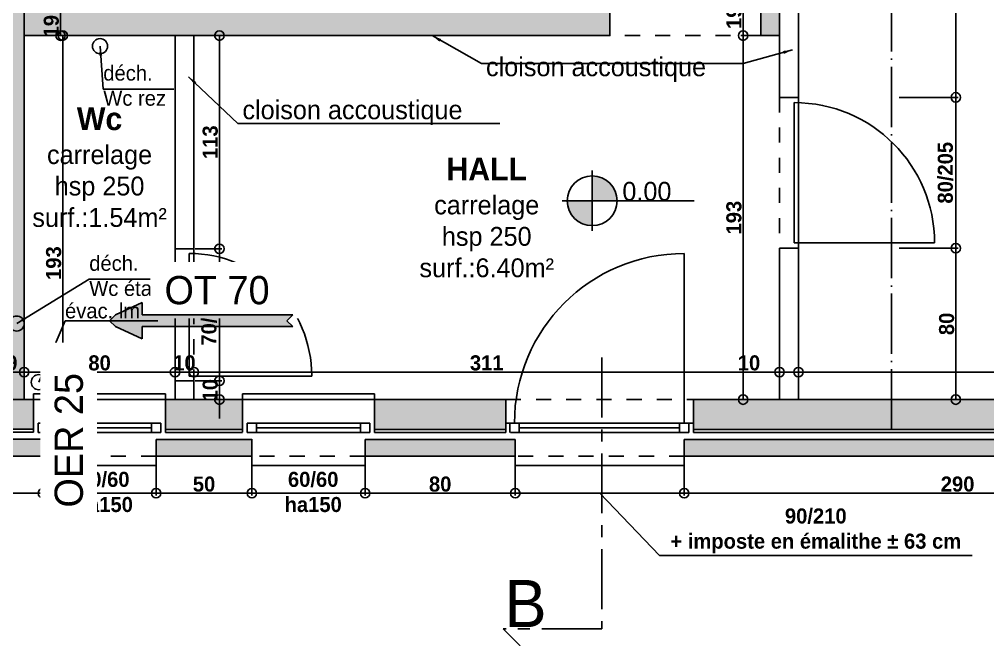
# Model space of a CAD drawing. Header units: millimetres. Extents: x -44462 to 306987, y -116160 to 12874.
# Drawn here: x 4877 to 5390, y -37500 to -37171 of the extents above; entities that cross this region are included whole.
import ezdxf

# ---------------------------------------------------------------- set-up
doc = ezdxf.new("R2010")
doc.units = ezdxf.units.MM
doc.header["$PDMODE"] = 35
doc.header["$PDSIZE"] = 10
for name, pattern in [('AXES', [50.8, 31.75, -6.35, 6.35, -6.35]), ('TRAIT_4', [20, 10, -10]), ('TRAIT_6', [100, 80, -10, 0, -10])]:
    doc.linetypes.add(name, pattern=pattern)
for name, color, linetype in [('AVP_HACHURES', 8, 'Continuous'), ('BLANC', 7, 'Continuous'), ('COTES', 1, 'Continuous'), ('COULEUR 8', 8, 'Continuous'), ('CYAN', 4, 'Continuous'), ('EGOUTTAGE', 6, 'Continuous'), ('JAUNE', 2, 'Continuous'), ('MURS', 7, 'Continuous'), ('ROUGE', 1, 'Continuous'), ('TEXTE', 1, 'Continuous')]:
    doc.layers.add(name, color=color, linetype=linetype)
doc.layers.add('SURFACE', color=5, linetype='Continuous', plot=False)
doc.styles.add('century', font='GOTHIC.TTF', dxfattribs={"height": 12})
doc.styles.add('CENTURY GOTHIC', font='GOTHIC.TTF')
doc.styles.add('Century Gothic Gras', font='GOTHICB.TTF')
doc.styles.add('COMICS', font='comic.TTF', dxfattribs={"height": 10})
doc.dimstyles.new('1-50', dxfattribs={"dimtxt": 8, "dimasz": 5, "dimexe": 1.25, "dimexo": 0.625, "dimtad": 1, "dimdec": 0, "dimtxsty": 'Century Gothic Gras', "dimblk": 'ORIGIN', "dimcen": 5, "dimclrd": 8, "dimclre": 5, "dimclrt": 6, "dimadec": 0, "dimazin": 0, "dimtfac": 1, "dimtdec": 0, "dimtmove": 0, "dimatfit": 3, "dimfxl": 0, "dimarcsym": 0})

# ---------------------------------------------------------------- blocks, each defined once
blk = doc.blocks.new('A$C1BC9630A')
at = {"color": 2}
blk.add_line((-3.5, 3.5), (-3.5, 96.5), dxfattribs=at)
at = {"color": 1}
blk.add_line((-3.5, 3.5), (-96.5, 3.5), dxfattribs=at)
at = {"color": 2}
blk.add_arc((-3.5, 3.5), 93, 90, 180, dxfattribs=at)
blk = doc.blocks.new('_Origin')
at = {"color": 0, "linetype": 'Continuous', "lineweight": -2}
blk.add_line((0, 0), (-1, 0), dxfattribs=at)
blk.add_circle((0, 0), 0.5, dxfattribs=at)
blk = doc.blocks.new('*D190')
at = {"layer": 'COTES', "color": 5, "lineweight": -2}
for p, q in [((5289.84, -37372.46), (5289.84, -37357.21)), ((5679.24, -37372.46), (5679.24, -37357.21))]:
    blk.add_line(p, q, dxfattribs=at)
at = {"layer": 'COTES', "color": 8, "lineweight": -2}
blk.add_line((5674.24, -37358.46), (5294.84, -37358.46), dxfattribs=at)
at = {"layer": 'Defpoints', "color": 0}
for p in [(5289.84, -37358.46), (5289.84, -37373.08), (5679.24, -37373.08)]:
    blk.add_point(p, dxfattribs=at)
at = {"layer": 'COTES', "color": 8, "lineweight": -2, "xscale": 5, "yscale": 5, "zscale": 5, "rotation": 180}
blk.add_blockref('_Origin', (5289.84, -37358.46), dxfattribs=at)
at = {"layer": 'COTES', "color": 8, "lineweight": -2, "xscale": 5, "yscale": 5, "zscale": 5}
blk.add_blockref('_Origin', (5679.24, -37358.46), dxfattribs=at)
at = {"layer": 'COTES', "color": 6, "insert": (5484.54, -37353.64), "char_height": 8, "attachment_point": 5, "style": 'Century Gothic Gras'}
blk.add_mtext('389', dxfattribs=at)
blk = doc.blocks.new('*D88')
at = {"layer": 'COTES', "color": 8, "lineweight": -2}
for p, q in [((5274.84, -37358.46), (5257.38, -37358.46)), ((5289.84, -37358.46), (5279.84, -37358.46)), ((5294.84, -37358.46), (5299.84, -37358.46))]:
    blk.add_line(p, q, dxfattribs=at)
at = {"layer": 'COTES', "color": 5, "lineweight": -2}
for p, q in [((5279.84, -37364.21), (5279.84, -37357.21)), ((5289.84, -37364.21), (5289.84, -37357.21))]:
    blk.add_line(p, q, dxfattribs=at)
at = {"layer": 'Defpoints', "color": 0}
for p in [(5279.84, -37358.46), (5279.84, -37364.84), (5289.84, -37364.84)]:
    blk.add_point(p, dxfattribs=at)
at = {"layer": 'COTES', "color": 8, "lineweight": -2, "xscale": 5, "yscale": 5, "zscale": 5}
blk.add_blockref('_Origin', (5279.84, -37358.46), dxfattribs=at)
at = {"layer": 'COTES', "color": 8, "lineweight": -2, "xscale": 5, "yscale": 5, "zscale": 5, "rotation": 180}
blk.add_blockref('_Origin', (5289.84, -37358.46), dxfattribs=at)
at = {"layer": 'COTES', "color": 6, "insert": (5263.61, -37353.64), "char_height": 8, "attachment_point": 5, "style": 'Century Gothic Gras'}
blk.add_mtext('10', dxfattribs=at)
blk = doc.blocks.new('*D191')
at = {"layer": 'COTES', "color": 5, "lineweight": -2}
for p, q in [((4969.24, -37372.46), (4969.24, -37357.21)), ((5279.84, -37372.46), (5279.84, -37357.21))]:
    blk.add_line(p, q, dxfattribs=at)
at = {"layer": 'COTES', "color": 8, "lineweight": -2}
blk.add_line((5274.84, -37358.46), (4974.24, -37358.46), dxfattribs=at)
at = {"layer": 'Defpoints', "color": 0}
for p in [(4969.24, -37358.46), (4969.24, -37373.08), (5279.84, -37373.08)]:
    blk.add_point(p, dxfattribs=at)
at = {"layer": 'COTES', "color": 8, "lineweight": -2, "xscale": 5, "yscale": 5, "zscale": 5, "rotation": 180}
blk.add_blockref('_Origin', (4969.24, -37358.46), dxfattribs=at)
at = {"layer": 'COTES', "color": 8, "lineweight": -2, "xscale": 5, "yscale": 5, "zscale": 5}
blk.add_blockref('_Origin', (5279.84, -37358.46), dxfattribs=at)
at = {"layer": 'COTES', "color": 6, "insert": (5124.54, -37353.64), "char_height": 8, "attachment_point": 5, "style": 'Century Gothic Gras'}
blk.add_mtext('311', dxfattribs=at)
blk = doc.blocks.new('*D192')
at = {"layer": 'COTES', "color": 8, "lineweight": -2}
for p, q in [((4954.24, -37358.46), (4949.24, -37358.46)), ((4969.24, -37358.46), (4959.24, -37358.46)), ((4974.24, -37358.46), (4979.24, -37358.46))]:
    blk.add_line(p, q, dxfattribs=at)
at = {"layer": 'COTES', "color": 5, "lineweight": -2}
for p, q in [((4959.24, -37372.46), (4959.24, -37357.21)), ((4969.24, -37372.46), (4969.24, -37357.21))]:
    blk.add_line(p, q, dxfattribs=at)
at = {"layer": 'Defpoints', "color": 0}
for p in [(4959.24, -37358.46), (4959.24, -37373.08), (4969.24, -37373.08)]:
    blk.add_point(p, dxfattribs=at)
at = {"layer": 'COTES', "color": 8, "lineweight": -2, "xscale": 5, "yscale": 5, "zscale": 5}
blk.add_blockref('_Origin', (4959.24, -37358.46), dxfattribs=at)
at = {"layer": 'COTES', "color": 8, "lineweight": -2, "xscale": 5, "yscale": 5, "zscale": 5, "rotation": 180}
blk.add_blockref('_Origin', (4969.24, -37358.46), dxfattribs=at)
at = {"layer": 'COTES', "color": 6, "insert": (4964.24, -37353.64), "char_height": 8, "attachment_point": 5, "style": 'Century Gothic Gras'}
blk.add_mtext('10', dxfattribs=at)
blk = doc.blocks.new('*D193')
at = {"layer": 'COTES', "color": 5, "lineweight": -2}
for p, q in [((4879.24, -37372.46), (4879.24, -37357.21)), ((4959.24, -37372.46), (4959.24, -37357.21))]:
    blk.add_line(p, q, dxfattribs=at)
at = {"layer": 'COTES', "color": 8, "lineweight": -2}
blk.add_line((4954.24, -37358.46), (4884.24, -37358.46), dxfattribs=at)
at = {"layer": 'Defpoints', "color": 0}
for p in [(4879.24, -37358.46), (4879.24, -37373.08), (4959.24, -37373.08)]:
    blk.add_point(p, dxfattribs=at)
at = {"layer": 'COTES', "color": 8, "lineweight": -2, "xscale": 5, "yscale": 5, "zscale": 5, "rotation": 180}
blk.add_blockref('_Origin', (4879.24, -37358.46), dxfattribs=at)
at = {"layer": 'COTES', "color": 8, "lineweight": -2, "xscale": 5, "yscale": 5, "zscale": 5}
blk.add_blockref('_Origin', (4959.24, -37358.46), dxfattribs=at)
at = {"layer": 'COTES', "color": 6, "insert": (4919.24, -37353.64), "char_height": 8, "attachment_point": 5, "style": 'Century Gothic Gras'}
blk.add_mtext('80', dxfattribs=at)
blk = doc.blocks.new('*D194')
at = {"layer": 'COTES', "color": 5, "lineweight": -2}
for p, q in [((4860.24, -37372.46), (4860.24, -37357.21)), ((4879.24, -37372.46), (4879.24, -37357.21))]:
    blk.add_line(p, q, dxfattribs=at)
at = {"layer": 'COTES', "color": 8, "lineweight": -2}
blk.add_line((4874.24, -37358.46), (4865.24, -37358.46), dxfattribs=at)
at = {"layer": 'Defpoints', "color": 0}
for p in [(4860.24, -37358.46), (4860.24, -37373.08), (4879.24, -37373.08)]:
    blk.add_point(p, dxfattribs=at)
at = {"layer": 'COTES', "color": 8, "lineweight": -2, "xscale": 5, "yscale": 5, "zscale": 5, "rotation": 180}
blk.add_blockref('_Origin', (4860.24, -37358.46), dxfattribs=at)
at = {"layer": 'COTES', "color": 8, "lineweight": -2, "xscale": 5, "yscale": 5, "zscale": 5}
blk.add_blockref('_Origin', (4879.24, -37358.46), dxfattribs=at)
at = {"layer": 'COTES', "color": 6, "insert": (4869.74, -37353.64), "char_height": 8, "attachment_point": 5, "style": 'Century Gothic Gras'}
blk.add_mtext('19', dxfattribs=at)
blk = doc.blocks.new('*D204')
at = {"layer": 'COTES', "color": 5, "lineweight": -2}
for p, q in [((4949.24, -37403.71), (4949.24, -37424)), ((4889.24, -37406.21), (4889.24, -37424))]:
    blk.add_line(p, q, dxfattribs=at)
at = {"layer": 'COTES', "color": 8, "lineweight": -2}
blk.add_line((4894.24, -37422.75), (4944.24, -37422.75), dxfattribs=at)
at = {"layer": 'Defpoints', "color": 0}
for p in [(4949.24, -37403.08), (4889.24, -37405.58), (4949.24, -37422.75)]:
    blk.add_point(p, dxfattribs=at)
at = {"layer": 'COTES', "color": 8, "lineweight": -2, "xscale": 5, "yscale": 5, "zscale": 5, "rotation": 180}
blk.add_blockref('_Origin', (4889.24, -37422.75), dxfattribs=at)
at = {"layer": 'COTES', "color": 8, "lineweight": -2, "xscale": 5, "yscale": 5, "zscale": 5}
blk.add_blockref('_Origin', (4949.24, -37422.75), dxfattribs=at)
at = {"layer": 'COTES', "color": 6, "insert": (4921.74, -37422.09), "char_height": 8, "attachment_point": 5, "style": 'Century Gothic Gras'}
blk.add_mtext('60/60\\Pha150', dxfattribs=at)
blk = doc.blocks.new('*D210')
at = {"layer": 'COTES', "color": 5, "lineweight": -2}
for p, q in [((5060.02, -37403.71), (5060.02, -37424)), ((5139.7, -37403.71), (5139.7, -37424))]:
    blk.add_line(p, q, dxfattribs=at)
at = {"layer": 'COTES', "color": 8, "lineweight": -2}
blk.add_line((5065.02, -37422.75), (5134.7, -37422.75), dxfattribs=at)
at = {"layer": 'Defpoints', "color": 0}
for p in [(5060.02, -37403.08), (5139.7, -37403.08), (5139.7, -37422.75)]:
    blk.add_point(p, dxfattribs=at)
at = {"layer": 'COTES', "color": 8, "lineweight": -2, "xscale": 5, "yscale": 5, "zscale": 5, "rotation": 180}
blk.add_blockref('_Origin', (5060.02, -37422.75), dxfattribs=at)
at = {"layer": 'COTES', "color": 8, "lineweight": -2, "xscale": 5, "yscale": 5, "zscale": 5}
blk.add_blockref('_Origin', (5139.7, -37422.75), dxfattribs=at)
at = {"layer": 'COTES', "color": 6, "insert": (5099.86, -37417.92), "char_height": 8, "attachment_point": 5, "style": 'Century Gothic Gras'}
blk.add_mtext('80', dxfattribs=at)
blk = doc.blocks.new('*D213')
at = {"layer": 'COTES', "color": 5, "lineweight": -2}
for p, q in [((5519.24, -37399.29), (5519.24, -37424)), ((5229.24, -37403.71), (5229.24, -37424))]:
    blk.add_line(p, q, dxfattribs=at)
at = {"layer": 'COTES', "color": 8, "lineweight": -2}
blk.add_line((5234.24, -37422.75), (5514.24, -37422.75), dxfattribs=at)
at = {"layer": 'Defpoints', "color": 0}
for p in [(5519.24, -37398.66), (5229.24, -37403.08), (5519.24, -37422.75)]:
    blk.add_point(p, dxfattribs=at)
at = {"layer": 'COTES', "color": 8, "lineweight": -2, "xscale": 5, "yscale": 5, "zscale": 5, "rotation": 180}
blk.add_blockref('_Origin', (5229.24, -37422.75), dxfattribs=at)
at = {"layer": 'COTES', "color": 8, "lineweight": -2, "xscale": 5, "yscale": 5, "zscale": 5}
blk.add_blockref('_Origin', (5519.24, -37422.75), dxfattribs=at)
at = {"layer": 'COTES', "color": 6, "insert": (5374.24, -37417.92), "char_height": 8, "attachment_point": 5, "style": 'Century Gothic Gras'}
blk.add_mtext('290', dxfattribs=at)
blk = doc.blocks.new('*D214')
at = {"layer": 'COTES', "color": 5, "lineweight": -2}
for p, q in [((5139.7, -37403.71), (5139.7, -37424)), ((5229.24, -37403.71), (5229.24, -37424))]:
    blk.add_line(p, q, dxfattribs=at)
at = {"layer": 'COTES', "color": 8, "lineweight": -2}
for p, q in [((5144.7, -37422.75), (5224.24, -37422.75)), ((5184.47, -37422.75), (5216.14, -37455.72)), ((5216.14, -37455.72), (5381.92, -37455.72))]:
    blk.add_line(p, q, dxfattribs=at)
at = {"layer": 'Defpoints', "color": 0}
for p in [(5139.7, -37403.08), (5229.24, -37403.08), (5229.24, -37422.75)]:
    blk.add_point(p, dxfattribs=at)
at = {"layer": 'COTES', "color": 8, "lineweight": -2, "xscale": 5, "yscale": 5, "zscale": 5, "rotation": 180}
blk.add_blockref('_Origin', (5139.7, -37422.75), dxfattribs=at)
at = {"layer": 'COTES', "color": 8, "lineweight": -2, "xscale": 5, "yscale": 5, "zscale": 5}
blk.add_blockref('_Origin', (5229.24, -37422.75), dxfattribs=at)
at = {"layer": 'COTES', "color": 6, "insert": (5299.03, -37442.67), "char_height": 8, "attachment_point": 5, "style": 'Century Gothic Gras'}
blk.add_mtext('90/210\\P+ imposte en émalithe %%P 63 cm', dxfattribs=at)
blk = doc.blocks.new('*D131')
at = {"layer": 'COTES', "color": 5, "lineweight": -2}
for p, q in [((4969.86, -37293.08), (4984.02, -37293.08)), ((4969.86, -37363.08), (4984.02, -37363.08))]:
    blk.add_line(p, q, dxfattribs=at)
at = {"layer": 'COTES', "color": 8, "lineweight": -2}
blk.add_line((4982.77, -37358.08), (4982.77, -37298.08), dxfattribs=at)
at = {"layer": 'Defpoints', "color": 0}
for p in [(4969.24, -37293.08), (4982.77, -37293.08), (4969.24, -37363.08)]:
    blk.add_point(p, dxfattribs=at)
at = {"layer": 'COTES', "color": 8, "lineweight": -2, "xscale": 5, "yscale": 5, "zscale": 5}
for p, rotation in [((4982.77, -37293.08), 90), ((4982.77, -37363.08), 270)]:
    blk.add_blockref('_Origin', p, dxfattribs=dict(at, rotation=rotation))
at = {"layer": 'COTES', "color": 6, "insert": (4977.32, -37328.08), "char_height": 8, "attachment_point": 5, "rotation": 90, "style": 'Century Gothic Gras'}
blk.add_mtext('70/205', dxfattribs=at)
blk = doc.blocks.new('*D132')
at = {"layer": 'COTES', "color": 8, "lineweight": -2}
for p, q in [((4982.77, -37358.08), (4982.77, -37353.08)), ((4982.77, -37373.08), (4982.77, -37363.08)), ((4982.77, -37378.08), (4982.77, -37383.08))]:
    blk.add_line(p, q, dxfattribs=at)
at = {"layer": 'COTES', "color": 5, "lineweight": -2}
for p, q in [((4969.86, -37363.08), (4984.02, -37363.08)), ((4969.86, -37373.08), (4984.02, -37373.08))]:
    blk.add_line(p, q, dxfattribs=at)
at = {"layer": 'Defpoints', "color": 0}
for p in [(4969.24, -37363.08), (4982.77, -37363.08), (4969.24, -37373.08)]:
    blk.add_point(p, dxfattribs=at)
at = {"layer": 'COTES', "color": 8, "lineweight": -2, "xscale": 5, "yscale": 5, "zscale": 5}
for p, rotation in [((4982.77, -37363.08), 270), ((4982.77, -37373.08), 90)]:
    blk.add_blockref('_Origin', p, dxfattribs=dict(at, rotation=rotation))
at = {"layer": 'COTES', "color": 6, "insert": (4977.95, -37368.08), "char_height": 8, "attachment_point": 5, "rotation": 90, "style": 'Century Gothic Gras'}
blk.add_mtext('10', dxfattribs=at)
blk = doc.blocks.new('*D133')
at = {"layer": 'COTES', "color": 5, "lineweight": -2}
for p, q in [((4879.86, -37180.04), (4901, -37180.04)), ((4879.86, -37373.08), (4901, -37373.08))]:
    blk.add_line(p, q, dxfattribs=at)
at = {"layer": 'COTES', "color": 8, "lineweight": -2}
blk.add_line((4899.75, -37185.04), (4899.75, -37368.08), dxfattribs=at)
at = {"layer": 'Defpoints', "color": 0}
for p in [(4879.24, -37180.04), (4879.24, -37373.08), (4899.75, -37373.08)]:
    blk.add_point(p, dxfattribs=at)
at = {"layer": 'COTES', "color": 8, "lineweight": -2, "xscale": 5, "yscale": 5, "zscale": 5}
for p, rotation in [((4899.75, -37180.04), 90), ((4899.75, -37373.08), 270)]:
    blk.add_blockref('_Origin', p, dxfattribs=dict(at, rotation=rotation))
at = {"layer": 'COTES', "color": 6, "insert": (4894.92, -37300.68), "char_height": 8, "attachment_point": 5, "rotation": 90, "style": 'Century Gothic Gras'}
blk.add_mtext('193', dxfattribs=at)
blk = doc.blocks.new('*D134')
at = {"layer": 'COTES', "color": 5, "lineweight": -2}
for p, q in [((4969.86, -37180.04), (4984.02, -37180.04)), ((4969.86, -37293.08), (4984.02, -37293.08))]:
    blk.add_line(p, q, dxfattribs=at)
at = {"layer": 'COTES', "color": 8, "lineweight": -2}
blk.add_line((4982.77, -37288.08), (4982.77, -37185.04), dxfattribs=at)
at = {"layer": 'Defpoints', "color": 0}
for p in [(4969.24, -37180.04), (4982.77, -37180.04), (4969.24, -37293.08)]:
    blk.add_point(p, dxfattribs=at)
at = {"layer": 'COTES', "color": 8, "lineweight": -2, "xscale": 5, "yscale": 5, "zscale": 5}
for p, rotation in [((4982.77, -37180.04), 90), ((4982.77, -37293.08), 270)]:
    blk.add_blockref('_Origin', p, dxfattribs=dict(at, rotation=rotation))
at = {"layer": 'COTES', "color": 6, "insert": (4977.95, -37236.56), "char_height": 8, "attachment_point": 5, "rotation": 90, "style": 'Century Gothic Gras'}
blk.add_mtext('113', dxfattribs=at)
blk = doc.blocks.new('*D135')
at = {"layer": 'COTES', "color": 5, "lineweight": -2}
for p, q in [((5279.22, -37161.04), (5259.22, -37161.04)), ((5269.22, -37180.04), (5259.22, -37180.04))]:
    blk.add_line(p, q, dxfattribs=at)
at = {"layer": 'COTES', "color": 8, "lineweight": -2}
blk.add_line((5260.47, -37166.04), (5260.47, -37175.04), dxfattribs=at)
at = {"layer": 'Defpoints', "color": 0}
for p in [(5279.84, -37161.04), (5260.47, -37180.04), (5269.84, -37180.04)]:
    blk.add_point(p, dxfattribs=at)
at = {"layer": 'COTES', "color": 8, "lineweight": -2, "xscale": 5, "yscale": 5, "zscale": 5}
for p, rotation in [((5260.47, -37161.04), 90), ((5260.47, -37180.04), 270)]:
    blk.add_blockref('_Origin', p, dxfattribs=dict(at, rotation=rotation))
at = {"layer": 'COTES', "color": 6, "insert": (5255.65, -37170.54), "char_height": 8, "attachment_point": 5, "rotation": 90, "style": 'Century Gothic Gras'}
blk.add_mtext('19', dxfattribs=at)
blk = doc.blocks.new('*D136')
at = {"layer": 'COTES', "color": 5, "lineweight": -2}
for p, q in [((5269.22, -37180.04), (5259.22, -37180.04)), ((5279.22, -37373.08), (5259.22, -37373.08))]:
    blk.add_line(p, q, dxfattribs=at)
at = {"layer": 'COTES', "color": 8, "lineweight": -2}
blk.add_line((5260.47, -37185.04), (5260.47, -37368.08), dxfattribs=at)
at = {"layer": 'Defpoints', "color": 0}
for p in [(5269.84, -37180.04), (5260.47, -37373.08), (5279.84, -37373.08)]:
    blk.add_point(p, dxfattribs=at)
at = {"layer": 'COTES', "color": 8, "lineweight": -2, "xscale": 5, "yscale": 5, "zscale": 5}
for p, rotation in [((5260.47, -37180.04), 90), ((5260.47, -37373.08), 270)]:
    blk.add_blockref('_Origin', p, dxfattribs=dict(at, rotation=rotation))
at = {"layer": 'COTES', "color": 6, "insert": (5255.65, -37276.56), "char_height": 8, "attachment_point": 5, "rotation": 90, "style": 'Century Gothic Gras'}
blk.add_mtext('193', dxfattribs=at)
blk = doc.blocks.new('*D138')
at = {"layer": 'COTES', "color": 5, "lineweight": -2}
for p, q in [((4887.31, -37161.04), (4899.75, -37161.04)), ((4887.31, -37180.04), (4899.75, -37180.04))]:
    blk.add_line(p, q, dxfattribs=at)
at = {"layer": 'COTES', "color": 8, "lineweight": -2}
blk.add_line((4898.5, -37166.04), (4898.5, -37175.04), dxfattribs=at)
at = {"layer": 'Defpoints', "color": 0}
for p in [(4886.69, -37161.04), (4886.69, -37180.04), (4898.5, -37180.04)]:
    blk.add_point(p, dxfattribs=at)
at = {"layer": 'COTES', "color": 8, "lineweight": -2, "xscale": 5, "yscale": 5, "zscale": 5}
for p, rotation in [((4898.5, -37161.04), 90), ((4898.5, -37180.04), 270)]:
    blk.add_blockref('_Origin', p, dxfattribs=dict(at, rotation=rotation))
at = {"layer": 'COTES', "color": 6, "insert": (4893.67, -37175.04), "char_height": 8, "attachment_point": 5, "rotation": 90, "style": 'Century Gothic Gras'}
blk.add_mtext('19', dxfattribs=at)
blk = doc.blocks.new('*D141')
at = {"layer": 'COTES', "color": 5, "lineweight": -2}
for p, q in [((5343.26, -37292.76), (5374.51, -37292.76)), ((5343.26, -37373.08), (5374.51, -37373.08))]:
    blk.add_line(p, q, dxfattribs=at)
at = {"layer": 'COTES', "color": 8, "lineweight": -2}
blk.add_line((5373.26, -37297.76), (5373.26, -37368.08), dxfattribs=at)
at = {"layer": 'Defpoints', "color": 0}
for p in [(5289.84, -37292.76), (5298.84, -37373.08), (5373.26, -37373.08)]:
    blk.add_point(p, dxfattribs=at)
at = {"layer": 'COTES', "color": 8, "lineweight": -2, "xscale": 5, "yscale": 5, "zscale": 5}
for p, rotation in [((5373.26, -37292.76), 90), ((5373.26, -37373.08), 270)]:
    blk.add_blockref('_Origin', p, dxfattribs=dict(at, rotation=rotation))
at = {"layer": 'COTES', "color": 6, "insert": (5368.44, -37332.92), "char_height": 8, "attachment_point": 5, "rotation": 90, "style": 'Century Gothic Gras'}
blk.add_mtext('80', dxfattribs=at)
blk = doc.blocks.new('*D58')
at = {"layer": 'COTES', "color": 5, "lineweight": -2}
for p, q in [((5343.26, -37092.54), (5374.51, -37092.54)), ((5343.26, -37212.76), (5374.51, -37212.76))]:
    blk.add_line(p, q, dxfattribs=at)
at = {"layer": 'COTES', "color": 8, "lineweight": -2}
blk.add_line((5373.26, -37097.54), (5373.26, -37207.76), dxfattribs=at)
at = {"layer": 'Defpoints', "color": 0}
for p in [(5289.84, -37092.54), (5289.84, -37212.76), (5373.26, -37212.76)]:
    blk.add_point(p, dxfattribs=at)
at = {"layer": 'COTES', "color": 8, "lineweight": -2, "xscale": 5, "yscale": 5, "zscale": 5}
for p, rotation in [((5373.26, -37092.54), 90), ((5373.26, -37212.76), 270)]:
    blk.add_blockref('_Origin', p, dxfattribs=dict(at, rotation=rotation))
at = {"layer": 'COTES', "color": 6, "insert": (5368.44, -37152.65), "char_height": 8, "attachment_point": 5, "rotation": 90, "style": 'Century Gothic Gras'}
blk.add_mtext('120', dxfattribs=at)
blk = doc.blocks.new('*D145')
at = {"layer": 'COTES', "color": 5, "lineweight": -2}
for p, q in [((5060.02, -37403.71), (5060.02, -37424)), ((5000.02, -37406.21), (5000.02, -37424))]:
    blk.add_line(p, q, dxfattribs=at)
at = {"layer": 'COTES', "color": 8, "lineweight": -2}
blk.add_line((5005.02, -37422.75), (5055.02, -37422.75), dxfattribs=at)
at = {"layer": 'Defpoints', "color": 0}
for p in [(5060.02, -37403.08), (5000.02, -37405.58), (5060.02, -37422.75)]:
    blk.add_point(p, dxfattribs=at)
at = {"layer": 'COTES', "color": 8, "lineweight": -2, "xscale": 5, "yscale": 5, "zscale": 5, "rotation": 180}
blk.add_blockref('_Origin', (5000.02, -37422.75), dxfattribs=at)
at = {"layer": 'COTES', "color": 8, "lineweight": -2, "xscale": 5, "yscale": 5, "zscale": 5}
blk.add_blockref('_Origin', (5060.02, -37422.75), dxfattribs=at)
at = {"layer": 'COTES', "color": 6, "insert": (5032.52, -37422.09), "char_height": 8, "attachment_point": 5, "style": 'Century Gothic Gras'}
blk.add_mtext('60/60\\Pha150', dxfattribs=at)
blk = doc.blocks.new('*D63')
at = {"layer": 'COTES', "color": 5, "lineweight": -2}
for p, q in [((4839.54, -37414.48), (4839.54, -37424)), ((4889.24, -37415.73), (4889.24, -37424))]:
    blk.add_line(p, q, dxfattribs=at)
at = {"layer": 'COTES', "color": 8, "lineweight": -2}
blk.add_line((4844.54, -37422.75), (4884.24, -37422.75), dxfattribs=at)
at = {"layer": 'Defpoints', "color": 0}
for p in [(4839.54, -37413.85), (4889.24, -37415.1), (4889.24, -37422.75)]:
    blk.add_point(p, dxfattribs=at)
at = {"layer": 'COTES', "color": 8, "lineweight": -2, "xscale": 5, "yscale": 5, "zscale": 5, "rotation": 180}
blk.add_blockref('_Origin', (4839.54, -37422.75), dxfattribs=at)
at = {"layer": 'COTES', "color": 8, "lineweight": -2, "xscale": 5, "yscale": 5, "zscale": 5}
blk.add_blockref('_Origin', (4889.24, -37422.75), dxfattribs=at)
at = {"layer": 'COTES', "color": 6, "insert": (4864.39, -37417.92), "char_height": 8, "attachment_point": 5, "style": 'Century Gothic Gras'}
blk.add_mtext('50', dxfattribs=at)
blk = doc.blocks.new('*D64')
at = {"layer": 'COTES', "color": 5, "lineweight": -2}
for p, q in [((4949.24, -37422.75), (4949.24, -37421.5)), ((5000.02, -37422.75), (5000.02, -37421.5))]:
    blk.add_line(p, q, dxfattribs=at)
at = {"layer": 'COTES', "color": 8, "lineweight": -2}
blk.add_line((4954.24, -37422.75), (4995.02, -37422.75), dxfattribs=at)
at = {"layer": 'Defpoints', "color": 0}
for p in [(4949.24, -37422.75), (5000.02, -37422.75), (5000.02, -37422.75)]:
    blk.add_point(p, dxfattribs=at)
at = {"layer": 'COTES', "color": 8, "lineweight": -2, "xscale": 5, "yscale": 5, "zscale": 5, "rotation": 180}
blk.add_blockref('_Origin', (4949.24, -37422.75), dxfattribs=at)
at = {"layer": 'COTES', "color": 8, "lineweight": -2, "xscale": 5, "yscale": 5, "zscale": 5}
blk.add_blockref('_Origin', (5000.02, -37422.75), dxfattribs=at)
at = {"layer": 'COTES', "color": 6, "insert": (4974.63, -37417.92), "char_height": 8, "attachment_point": 5, "style": 'Century Gothic Gras'}
blk.add_mtext('50', dxfattribs=at)
blk = doc.blocks.new('*D40')
at = {"layer": 'COTES', "color": 5, "lineweight": -2}
for p, q in [((5343.26, -37212.76), (5374.51, -37212.76)), ((5343.26, -37292.76), (5374.51, -37292.76))]:
    blk.add_line(p, q, dxfattribs=at)
at = {"layer": 'COTES', "color": 8, "lineweight": -2}
blk.add_line((5373.26, -37217.76), (5373.26, -37287.76), dxfattribs=at)
at = {"layer": 'Defpoints', "color": 0}
for p in [(5290.47, -37212.76), (5289.84, -37292.76), (5373.26, -37292.76)]:
    blk.add_point(p, dxfattribs=at)
at = {"layer": 'COTES', "color": 8, "lineweight": -2, "xscale": 5, "yscale": 5, "zscale": 5}
for p, rotation in [((5373.26, -37212.76), 90), ((5373.26, -37292.76), 270)]:
    blk.add_blockref('_Origin', p, dxfattribs=dict(at, rotation=rotation))
at = {"layer": 'COTES', "color": 6, "insert": (5367.81, -37252.76), "char_height": 8, "attachment_point": 5, "rotation": 90, "style": 'Century Gothic Gras'}
blk.add_mtext('80/205', dxfattribs=at)
blk = doc.blocks.new('niveau_plan')
h = blk.add_hatch(color=256)
h.paths.add_polyline_path([(13.21, 0, 0.414214), (0, 13.21), (0, 0)])
h.paths.add_polyline_path([(-13.21, 0, 0.414214), (0, -13.21), (0, 0)])
for p, q in [((0, 15.98), (0, -15.98)), ((-15.98, 0), (54.12, 0))]:
    blk.add_line(p, q)
blk.add_circle((0, 0), 13.21)
at = {"style": 'COMICS'}
for tag, p in [('NIVEAUPLANS', (15.98, 0)), ('COMMENTAIRE', (15.98, -14.56))]:
    blk.add_attdef(tag, p, '', height=10, dxfattribs=at)
blk = doc.blocks.new('A$C48831500')
at = {"layer": 'BLANC', "linetype": 'Continuous'}
blk.add_hatch(color=7, dxfattribs=at).paths.add_polyline_path([(90.94, 3.13), (76.8, 9.7), (76.8, 3.13), (-3.13, 3.13), (0, 0), (-3.13, -3.13), (76.8, -3.13), (76.8, -5.48), (76.8, -9.7), (90.94, -3.13), (94.07, 0)])
at = {"layer": 'BLANC', "color": 7}
for p, q in [((90.94, 3.13), (76.8, 9.7)), ((76.8, 9.7), (76.8, 3.13)), ((-3.13, 3.13), (76.8, 3.13)), ((-3.13, -3.13), (76.8, -3.13)), ((90.94, -3.13), (76.8, -9.7)), ((76.8, -9.7), (76.8, -3.13))]:
    blk.add_line(p, q, dxfattribs=at)
at = {"layer": 'BLANC', "color": 7, "linetype": 'Continuous'}
for p, q in [((76.8, 5.48), (76.8, 3.13)), ((-3.13, 3.13), (0, 0)), ((-3.13, -3.13), (0, 0)), ((90.94, 3.13), (94.07, 0)), ((76.8, -5.48), (76.8, -3.13)), ((90.94, -3.13), (94.07, 0))]:
    blk.add_line(p, q, dxfattribs=at)

msp = doc.modelspace()

# ---------------------------------------------------------------- hatches: boundary and pattern name
h = msp.add_hatch(color=254)
h.paths.add_polyline_path([(5229.24, -37394.24), (5229.24, -37403.08), (5519.24, -37403.08), (5519.24, -37394.24)])
h.paths.add_polyline_path([(5060.02, -37394.24), (5060.02, -37403.08), (5139.7, -37403.08), (5139.7, -37394.24)])
h.paths.add_polyline_path([(4949.24, -37394.24), (4949.24, -37403.08), (5000.02, -37403.08), (5000.02, -37394.24)])
h.paths.add_polyline_path([(4889.24, -37403.08), (4889.24, -37394.08), (4839.54, -37394.08), (4839.54, -37403.08)])
h.paths.add_polyline_path([(4779.54, -37403.08), (4779.54, -37394.08), (4700.61, -37394.08), (4700.61, -37403.08)])
h.paths.add_polyline_path([(4539.24, -37394.08), (4539.24, -37403.08), (4688.61, -37403.08), (4688.61, -37394.08)])
at = {"layer": 'COULEUR 8'}
h = msp.add_hatch(color=253, dxfattribs=at)
h.paths.add_polyline_path([(5339.24, -37388.94), (5339.24, -37373.08), (5289.84, -37373.08), (5279.84, -37373.08), (5234.24, -37373.08), (5234.24, -37388.94)])
h.paths.add_polyline_path([(5339.24, -37373.08), (5339.24, -37388.94), (5514.24, -37388.94), (5514.24, -37373.08)])
h.paths.add_polyline_path([(5604.24, -37373.08), (5604.24, -37388.94), (5695.09, -37388.94), (5695.09, -37298.08), (5679.24, -37298.08), (5679.24, -37373.08)])
h.paths.add_polyline_path([(5679.24, -37208.08), (5695.09, -37208.08), (5695.09, -36888.08), (5679.24, -36888.08)])
h = msp.add_hatch(color=253, dxfattribs=at)
h.paths.add_polyline_path([(4860.24, -37373.08), (4879.24, -37373.08), (4879.24, -37025.32), (4860.24, -37025.32), (4860.24, -37035.32)])
h.paths.add_polyline_path([(4879.24, -37161.04), (4879.24, -37180.04), (5189.84, -37180.04), (5189.84, -37161.04)])
h.paths.add_polyline_path([(5269.84, -37180.04), (5279.84, -37180.04), (5279.84, -37161.04), (5269.84, -37161.04)])
h.paths.add_polyline_path([(4862.25, -37347.44), (4877.23, -37347.44), (4877.23, -37359.84), (4862.25, -37359.84)], flags=24)
h.paths.add_polyline_path([(4887.47, -37182.53), (4887.47, -37167.55), (4899.87, -37167.55), (4899.87, -37182.53)], flags=9)
h = msp.add_hatch(color=253, dxfattribs=at)
h.paths.add_polyline_path([(4700.61, -37373.08), (4700.61, -37388.78), (4774.54, -37388.78), (4774.54, -37373.08)])
h.paths.add_polyline_path([(4884.24, -37388.78), (4884.24, -37373.08), (4879.24, -37373.08), (4844.54, -37373.08), (4844.54, -37388.78)])
h.paths.add_polyline_path([(4954.24, -37373.08), (4954.24, -37388.94), (4995.02, -37388.94), (4995.02, -37373.08)])
h.paths.add_polyline_path([(4971.75, -37375.69), (4971.75, -37360.47), (4984.15, -37360.47), (4984.15, -37375.69)], flags=9)
msp.add_hatch(color=253, dxfattribs=at).paths.add_polyline_path([(5134.7, -37388.94), (5134.7, -37373.08), (5065.02, -37373.08), (5065.02, -37388.94)])

# ---------------------------------------------------------------- linework, layer by layer
at = {"layer": 'AVP_HACHURES', "color": 6, "linetype": 'AXES'}
for p, q in [((5185.56, -37350.8), (5185.56, -37494.56)), ((5185.56, -37494.56), (5133.17, -37494.56)), ((5133.17, -37494.56), (5169.64, -37531.03))]:
    msp.add_line(p, q, dxfattribs=at)
at = {"layer": 'BLANC'}
for p, q in [((4879.24, -37373.08), (4879.24, -37025.32)), ((5289.84, -37212.76), (5289.84, -37092.54)), ((5189.84, -37161.04), (5189.84, -37180.04)), ((5269.84, -37161.04), (5269.84, -37180.04)), ((5189.84, -37180.04), (4879.24, -37180.04)), ((4959.24, -37293.08), (4959.24, -37180.04)), ((4969.24, -37293.08), (4969.24, -37180.04)), ((5279.84, -37180.04), (5269.84, -37180.04)), ((5279.84, -37180.04), (5279.84, -37212.76)), ((5279.84, -37212.76), (5289.84, -37212.76)), ((4969.24, -37293.08), (4959.24, -37293.08)), ((5279.84, -37292.76), (5279.84, -37373.08)), ((5279.84, -37292.76), (5289.84, -37292.76)), ((5289.84, -37292.76), (5289.84, -37373.08)), ((4959.24, -37373.08), (4959.24, -37363.08)), ((4969.24, -37363.08), (4959.24, -37363.08)), ((4969.24, -37373.08), (4969.24, -37363.08)), ((4879.24, -37373.08), (4844.54, -37373.08)), ((4884.24, -37390.36), (4884.24, -37373.08)), ((4954.24, -37373.08), (4954.24, -37390.52)), ((4995.02, -37373.08), (4954.24, -37373.08)), ((4995.02, -37390.36), (4995.02, -37373.08)), ((5134.7, -37373.08), (5065.02, -37373.08)), ((5065.02, -37373.08), (5065.02, -37390.52)), ((5134.7, -37390.52), (5134.7, -37373.08)), ((5279.84, -37373.08), (5234.24, -37373.08)), ((5234.24, -37373.08), (5234.24, -37390.52)), ((5514.24, -37373.08), (5289.84, -37373.08)), ((4889.24, -37403.08), (4889.24, -37394.08)), ((4949.24, -37394.24), (4949.24, -37403.08)), ((5000.02, -37403.08), (5000.02, -37394.08)), ((5060.02, -37394.24), (5060.02, -37403.08)), ((5139.7, -37403.08), (5139.7, -37394.24)), ((5229.24, -37394.24), (5229.24, -37403.08)), ((4889.24, -37403.08), (4839.54, -37403.08)), ((5000.02, -37403.08), (4949.24, -37403.08)), ((5139.7, -37403.08), (5060.02, -37403.08)), ((5519.24, -37403.08), (5229.24, -37403.08))]:
    msp.add_line(p, q, dxfattribs=at)
at = {"layer": 'COULEUR 8'}
for p, q in [((5279.84, -37161.04), (5279.84, -37180.04)), ((5279.84, -37373.08), (5289.84, -37373.08)), ((4844.54, -37388.78), (4884.24, -37388.78)), ((4995.02, -37388.94), (4954.24, -37388.94)), ((5134.7, -37388.94), (5065.02, -37388.94)), ((5234.24, -37388.94), (5514.24, -37388.94)), ((4839.54, -37394.08), (4889.24, -37394.08)), ((4844.54, -37390.36), (4884.24, -37390.36)), ((5000.02, -37394.24), (4949.24, -37394.24)), ((4995.02, -37390.52), (4954.24, -37390.52)), ((5139.7, -37394.24), (5060.02, -37394.24)), ((5134.7, -37390.52), (5065.02, -37390.52)), ((5229.24, -37394.24), (5519.24, -37394.24)), ((5234.24, -37390.52), (5514.24, -37390.52))]:
    msp.add_line(p, q, dxfattribs=at)
at = {"layer": 'COULEUR 8', "linetype": 'TRAIT_4', "ltscale": 0.8}
for p, q in [((5269.84, -37180.04), (5189.84, -37180.04)), ((5279.84, -37212.76), (5279.84, -37292.76)), ((5289.84, -37212.76), (5289.84, -37292.76)), ((4959.24, -37293.08), (4959.24, -37363.08)), ((4969.24, -37293.08), (4969.24, -37363.08)), ((4884.24, -37373.08), (4954.24, -37373.08)), ((5065.02, -37373.08), (4995.02, -37373.08)), ((5134.7, -37373.08), (5234.24, -37373.08)), ((4949.24, -37403.08), (4889.24, -37403.08)), ((5060.02, -37403.08), (5000.02, -37403.08)), ((5229.24, -37403.08), (5139.7, -37403.08))]:
    msp.add_line(p, q, dxfattribs=at)
at = {"layer": 'CYAN'}
for p, q in [((4891.74, -37388.08), (4946.74, -37388.08)), ((5002.52, -37388.08), (5057.52, -37388.08)), ((5141.74, -37388.08), (5226.74, -37388.08))]:
    msp.add_line(p, q, dxfattribs=at)
at = {"layer": 'EGOUTTAGE'}
for centre in [(4919.47, -37185.62), (4875.29, -37332.74), (4887.02, -37363.84)]:
    msp.add_circle(centre, 4, dxfattribs=at)
at = {"layer": 'JAUNE'}
for p, q in [((4886.74, -37385.58), (4951.74, -37385.58)), ((4886.74, -37390.58), (4886.74, -37385.58)), ((4891.74, -37390.58), (4891.74, -37385.58)), ((4946.74, -37390.58), (4946.74, -37385.58)), ((4951.74, -37390.58), (4951.74, -37385.58)), ((4997.52, -37385.58), (5062.52, -37385.58)), ((4997.52, -37390.58), (4997.52, -37385.58)), ((5002.52, -37390.58), (5002.52, -37385.58)), ((5057.52, -37390.58), (5057.52, -37385.58)), ((5062.52, -37390.58), (5062.52, -37385.58)), ((5136.74, -37390.58), (5136.74, -37385.58)), ((5137.2, -37385.58), (5231.74, -37385.58)), ((5141.74, -37390.58), (5141.74, -37385.58)), ((5226.74, -37390.58), (5226.74, -37385.58)), ((5231.74, -37390.58), (5231.74, -37385.58)), ((4886.74, -37390.58), (4951.74, -37390.58)), ((4997.52, -37390.58), (5062.52, -37390.58)), ((5137.2, -37390.58), (5231.74, -37390.58))]:
    msp.add_line(p, q, dxfattribs=at)
msp.add_arc((5229.24, -37385.58), 90, 90, 180, dxfattribs=at)
at = {"layer": 'ROUGE', "linetype": 'TRAIT_6', "ltscale": 0.4}
msp.add_line((5339.24, -37388.94), (5339.24, -36707.23), dxfattribs=at)
at = {"layer": 'ROUGE'}
for p, q in [((5229.24, -37295.58), (5229.24, -37385.58)), ((4884.24, -37373.08), (4884.24, -37370.08)), ((4884.24, -37370.08), (4954.24, -37370.08)), ((4954.24, -37370.08), (4954.24, -37373.08)), ((4995.02, -37373.08), (4995.02, -37370.08)), ((4995.02, -37370.08), (5065.02, -37370.08)), ((5065.02, -37370.08), (5065.02, -37373.08)), ((4889.24, -37403.08), (4889.24, -37408.08)), ((4949.24, -37403.08), (4949.24, -37408.08)), ((5000.02, -37403.08), (5000.02, -37408.08)), ((5060.02, -37403.08), (5060.02, -37408.08)), ((5139.7, -37403.08), (5139.7, -37408.08)), ((5229.24, -37403.08), (5229.24, -37408.08)), ((4889.24, -37408.08), (4949.24, -37408.08)), ((5000.02, -37408.08), (5060.02, -37408.08)), ((5139.7, -37408.08), (5229.24, -37408.08))]:
    msp.add_line(p, q, dxfattribs=at)
at = {"layer": 'SURFACE'}
for points in [[(5289.84, -37092.54), (5360.24, -37092.54), (5360.24, -37083.54), (5679.24, -37083.54), (5679.24, -37373.08), (5289.84, -37373.08), (5289.84, -37092.54), (5360.24, -37092.54)], [(4969.24, -37180.04), (5189.84, -37180.04), (5189.84, -37161.04), (5269.84, -37161.04), (5269.84, -37180.04), (5279.84, -37180.04), (5279.84, -37212.76), (5289.84, -37212.76), (5289.84, -37292.76), (5279.84, -37292.76), (5279.84, -37373.08), (5234.24, -37373.08), (5234.24, -37385.58), (5134.7, -37385.58), (5134.7, -37373.08), (4969.24, -37373.08), (4969.24, -37363.08), (4959.24, -37363.08), (4959.24, -37293.08), (4969.24, -37293.08), (4969.24, -37180.04)]]:
    msp.add_lwpolyline(points, dxfattribs=at)
msp.add_lwpolyline([(4879.24, -37180.04), (4959.24, -37180.04), (4959.24, -37373.08), (4879.24, -37373.08)], close=True, dxfattribs=at)

# ---------------------------------------------------------------- block references
at = {"rotation": 270}
for p, xscale, yscale in [((5284.84, -37292.76), 0.7999999999992724, 0.7999999999992724), ((4964.24, -37363.08), 0.6999999999970896, 0.6999999999970896)]:
    msp.add_blockref('A$C1BC9630A', p, dxfattribs=dict(at, xscale=xscale, yscale=yscale))
at = {"layer": 'ROUGE'}
msp.add_blockref('niveau_plan', (5180.49, -37267.6), dxfattribs=at).add_auto_attribs({'NIVEAUPLANS': '0.00'})

# ---------------------------------------------------------------- texts
at = {"layer": 'MURS', "color": 7, "linetype": 'Continuous', "insert": (5134, -37468.73), "char_height": 25, "width": 155.7943, "attachment_point": 1, "style": 'century'}
msp.add_mtext('B', dxfattribs=at)
at = {"layer": 'TEXTE', "attachment_point": 1, "style": 'CENTURY GOTHIC'}
for s, insert, char_height, width in [('cloison accoustique', (5124.15, -37191.56), 10, 155.6953), ('déch. \\PWc rez ', (4921.21, -37195.87), 8, 90.2534), ('cloison accoustique', (4994.99, -37214.36), 10, 155.6953), ('déch. \\PWc étage', (4913.75, -37296.76), 8, 90.2534), ('évac. lm', (4900.92, -37321.98), 8, 51.3194)]:
    msp.add_mtext(s, dxfattribs=dict(at, insert=insert, char_height=char_height, width=width))
at = {"layer": 'TEXTE', "color": 6, "char_height": 10, "attachment_point": 5, "style": 'CENTURY GOTHIC'}
for s, insert, width in [('{\\fCentury Gothic|b1|i0|c0|p34;\\H1.2x;\\C3;Wc\\P\\fCentury Gothic|b0|i0|c0|p34;\\H0.8333x;\\C8;carrelage\\Phsp 250\\Psurf.:1.54m²}', (4919.24, -37249.87), 80), ('{\\fCentury Gothic|b1|i0|c0|p34;\\H1.2x;\\C3;HALL\\P\\fCentury Gothic|b0|i0|c0|p34;\\H0.8333x;\\C8;carrelage\\Phsp 250\\Psurf.:6.40m²}', (5124.54, -37276.56), 310.6014)]:
    msp.add_mtext(s, dxfattribs=dict(at, insert=insert, width=width))

# ---------------------------------------------------------------- dimensions: what is measured, and where the dimension line sits
at = {"layer": 'COTES'}
dim = msp.add_linear_dim(base=(5373.26, -37212.76), p1=(5289.84, -37092.54), p2=(5289.84, -37212.76), angle=90, dimstyle='1-50', dxfattribs=at)
dim.commit()
dim.dimension.update_dxf_attribs({"geometry": '*D58', "text_midpoint": (5368.44, -37152.65)})
for base, p1, p2, picture, middle in [((4898.5, -37180.04), (4886.69, -37161.04), (4886.69, -37180.04), '*D138', (4898.5, -37175.04)), ((4899.75, -37373.08), (4879.24, -37180.04), (4879.24, -37373.08), '*D133', (4899.75, -37300.68)), ((4982.77, -37363.08), (4969.24, -37373.08), (4969.24, -37363.08), '*D132', (4982.77, -37368.08))]:
    dim = msp.add_linear_dim(base=base, p1=p1, p2=p2, angle=90, dimstyle='1-50', dxfattribs=at)
    dim.commit()
    dim.dimension.update_dxf_attribs({"geometry": picture, "text_midpoint": middle, "dimtype": 160})
for base, p1, p2, picture, middle in [((5260.47, -37180.04), (5279.84, -37161.04), (5269.84, -37180.04), '*D135', (5255.65, -37170.54)), ((4982.77, -37180.04), (4969.24, -37293.08), (4969.24, -37180.04), '*D134', (4977.95, -37236.56)), ((5260.47, -37373.08), (5269.84, -37180.04), (5279.84, -37373.08), '*D136', (5255.65, -37276.56)), ((5373.26, -37373.08), (5289.84, -37292.76), (5298.84, -37373.08), '*D141', (5368.44, -37332.92))]:
    dim = msp.add_linear_dim(base=base, p1=p1, p2=p2, angle=90, dimstyle='1-50', override={"dimtmove": 1}, dxfattribs=at)
    dim.commit()
    dim.dimension.update_dxf_attribs({"geometry": picture, "text_midpoint": middle})
dim = msp.add_linear_dim(base=(5373.26, -37292.76), p1=(5290.47, -37212.76), p2=(5289.84, -37292.76), angle=90, text='<>/205', dimstyle='1-50', dxfattribs=at)
dim.commit()
dim.dimension.update_dxf_attribs({"geometry": '*D40', "text_midpoint": (5367.81, -37252.76)})
dim = msp.add_linear_dim(base=(4982.77, -37293.08), p1=(4969.24, -37363.08), p2=(4969.24, -37293.08), angle=90, text='<>/205', dimstyle='1-50', override={"dimtmove": 1}, dxfattribs=at)
dim.commit()
dim.dimension.update_dxf_attribs({"geometry": '*D131', "text_midpoint": (4977.32, -37328.08)})
for base, p1, p2, picture, middle in [((4860.24, -37358.46), (4879.24, -37373.08), (4860.24, -37373.08), '*D194', (4869.74, -37353.64)), ((4879.24, -37358.46), (4959.24, -37373.08), (4879.24, -37373.08), '*D193', (4919.24, -37353.64)), ((4969.24, -37358.46), (5279.84, -37373.08), (4969.24, -37373.08), '*D191', (5124.54, -37353.64)), ((5519.24, -37422.75), (5229.24, -37403.08), (5519.24, -37398.66), '*D213', (5374.24, -37417.92)), ((5139.7, -37422.75), (5060.02, -37403.08), (5139.7, -37403.08), '*D210', (5099.86, -37417.92))]:
    dim = msp.add_linear_dim(base=base, p1=p1, p2=p2, dimstyle='1-50', override={"dimtmove": 1}, dxfattribs=at)
    dim.commit()
    dim.dimension.update_dxf_attribs({"geometry": picture, "text_midpoint": middle})
dim = msp.add_linear_dim(base=(4959.24, -37358.46), p1=(4969.24, -37373.08), p2=(4959.24, -37373.08), dimstyle='1-50', override={"dimtmove": 1}, dxfattribs=at)
dim.commit()
dim.dimension.update_dxf_attribs({"geometry": '*D192', "text_midpoint": (4964.24, -37358.46), "dimtype": 160})
for base, p1, p2, picture, middle in [((5279.84, -37358.46), (5289.84, -37364.84), (5279.84, -37364.84), '*D88', (5263.61, -37353.64)), ((5289.84, -37358.46), (5679.24, -37373.08), (5289.84, -37373.08), '*D190', (5484.54, -37353.64)), ((4889.24, -37422.75), (4839.54, -37413.85), (4889.24, -37415.1), '*D63', (4864.39, -37417.92))]:
    dim = msp.add_linear_dim(base=base, p1=p1, p2=p2, dimstyle='1-50', dxfattribs=at)
    dim.commit()
    dim.dimension.update_dxf_attribs({"geometry": picture, "text_midpoint": middle})
for base, p1, p2, text, picture, middle in [((5229.24, -37422.75), (5139.7, -37403.08), (5229.24, -37403.08), '<>/210\\P+ imposte en émalithe %%P 63 cm', '*D214', (5216.76, -37455.72)), ((4949.24, -37422.75), (4889.24, -37405.58), (4949.24, -37403.08), '<>/60\\Pha150', '*D204', (4921.74, -37433.7)), ((5060.02, -37422.75), (5000.02, -37405.58), (5060.02, -37403.08), '<>/60\\Pha150', '*D145', (5032.52, -37433.7))]:
    dim = msp.add_linear_dim(base=base, p1=p1, p2=p2, text=text, dimstyle='1-50', override={"dimtmove": 1}, dxfattribs=at)
    dim.commit()
    dim.dimension.update_dxf_attribs({"geometry": picture, "text_midpoint": middle, "dimtype": 160})
dim = msp.add_linear_dim(base=(5000.02, -37422.75), p1=(4949.24, -37422.75), p2=(5000.02, -37422.75), text='50', dimstyle='1-50', dxfattribs=at)
dim.commit()
dim.dimension.update_dxf_attribs({"geometry": '*D64', "text_midpoint": (4974.63, -37417.92)})

# ---------------------------------------------------------------- leaders
at = {"layer": 'BLANC'}
for points in [[(5095.56, -37180.04), (5121.71, -37194.9), (5260.58, -37194.9)], [(4919.47, -37185.62), (4921.21, -37208.39), (4958.55, -37208.39)], [(5286.73, -37187.6), (5260.58, -37194.9), (5121.71, -37194.9)], [(4966.4, -37201.84), (4992.56, -37226.7), (5131.42, -37226.7)], [(4875.29, -37332.74), (4913.75, -37309.27), (4951.09, -37309.27)], [(4887.02, -37363.84), (4900.92, -37331.23), (4950.17, -37331.23)]]:
    msp.add_leader(points, dimstyle='1-50', override={"dimgap": 0.625, "dimtad": 0}, dxfattribs=at)

# ---------------------------------------------------------------- next in the draw order: texts
at = {"layer": 'MURS', "color": 7, "linetype": 'Continuous', "insert": (4953.67, -37307.51), "char_height": 15, "width": 79.9525, "attachment_point": 1, "line_spacing_factor": 2, "style": 'CENTURY GOTHIC', "bg_fill": 2}
msp.add_mtext('OT 70', dxfattribs=at)
at = {"layer": 'MURS', "color": 7, "linetype": 'Continuous', "insert": (4895.4, -37430.32), "char_height": 15, "width": 79.9525, "attachment_point": 1, "rotation": 90, "line_spacing_factor": 2, "style": 'CENTURY GOTHIC', "bg_fill": 2}
msp.add_mtext('OER 25', dxfattribs=at)

# ---------------------------------------------------------------- next in the draw order: block references
at = {"layer": 'MURS', "color": 1, "linetype": 'Continuous', "xscale": -1}
msp.add_blockref('A$C48831500', (5018.55, -37331.21), dxfattribs=at)

doc.saveas('drawing.dxf')
